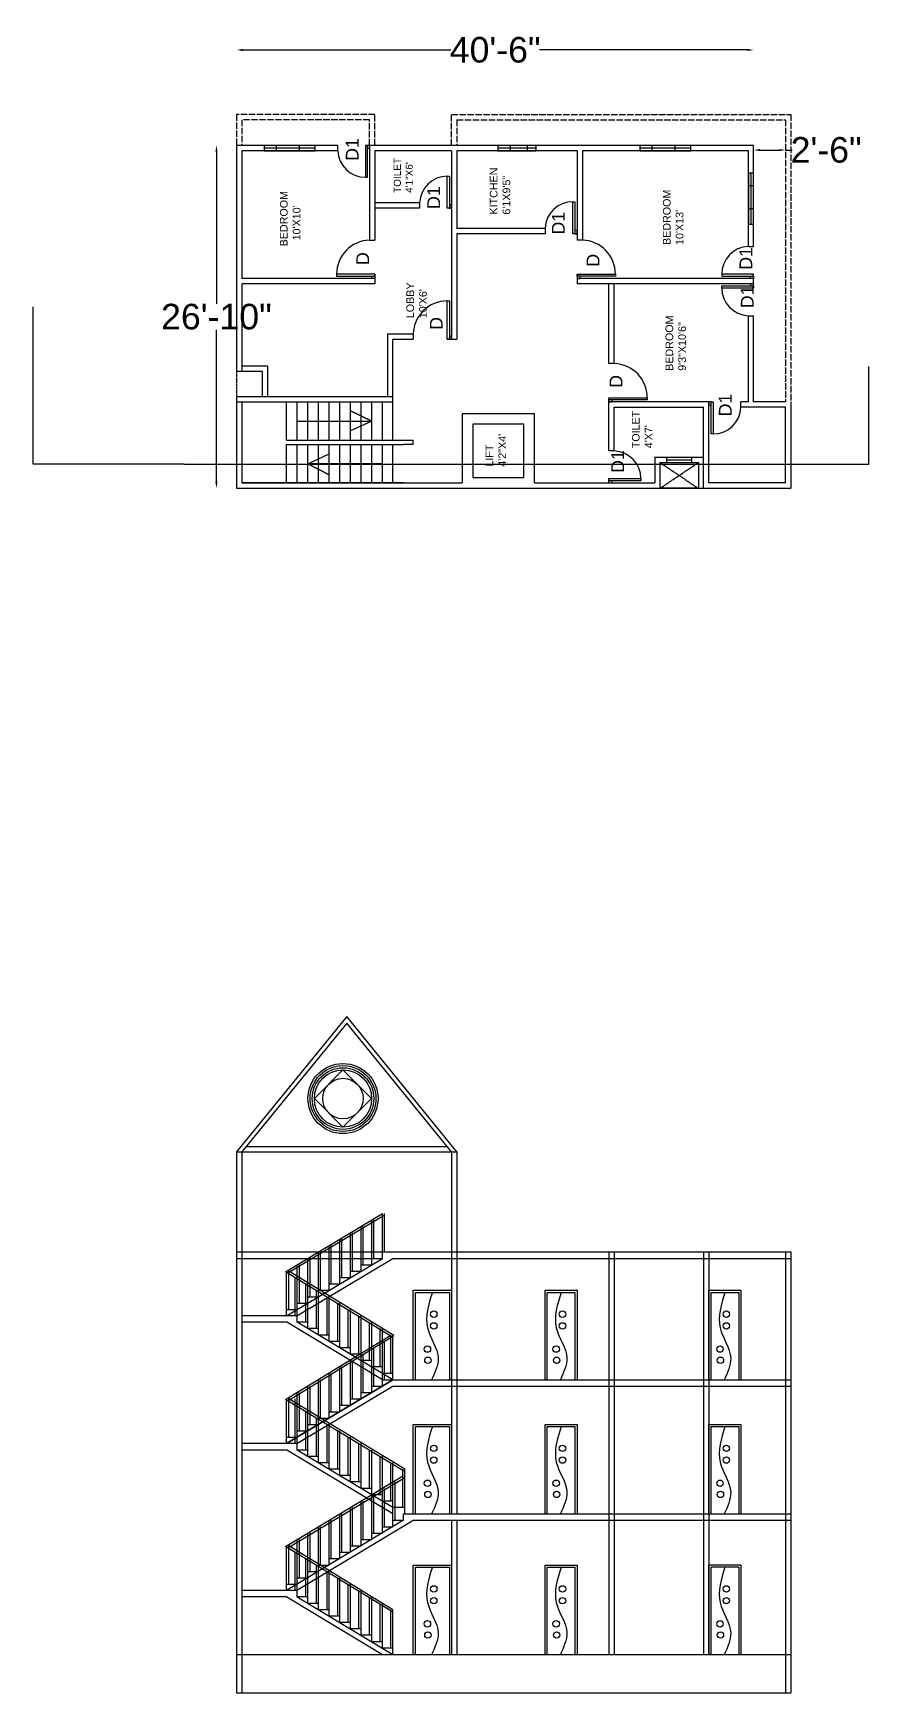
# Model space of a CAD drawing. Header units: inches. Extents: x 475 to 1260, y -799 to 760.
import ezdxf

# ---------------------------------------------------------------- set-up
doc = ezdxf.new("R2010")
doc.units = ezdxf.units.IN
doc.header["$MEASUREMENT"] = 0
doc.linetypes.add('ACAD_ISO02W100', pattern=[15, 12, -3])
for name, color, linetype in [('D1', 50, 'Continuous'), ('D2', 130, 'Continuous'), ('Naming', 151, 'Continuous'), ('V', 230, 'Continuous'), ('W', 30, 'Continuous'), ('W1', 20, 'Continuous')]:
    doc.layers.add(name, color=color, linetype=linetype)
doc.styles.get("Standard").update_dxf_attribs({"font": 'arial.ttf'})
doc.dimstyles.get("Standard").update_dxf_attribs({"dimtxt": 24, "dimasz": 6, "dimexe": 0.18, "dimexo": 0.0625, "dimgap": 0.09, "dimtad": 0, "dimtih": 1, "dimtoh": 1, "dimdec": 4, "dimdsep": 46, "dimlunit": 3, "dimtxsty": 'Standard', "dimcen": 6, "dimse1": 1, "dimse2": 1, "dimadec": 0, "dimazin": 0, "dimtfac": 1, "dimtdec": 4, "dimtofl": 0, "dimtmove": 0, "dimatfit": 3, "dimfxl": 1, "dimtolj": 1, "dimtzin": 0, "dimarcsym": 0})

# ---------------------------------------------------------------- blocks, each defined once
blk = doc.blocks.new('*D2')
at = {"color": 0, "lineweight": -2, "transparency": 16777216}
for p, q in [((1158.2, 650.2), (1176.2, 650.2)), ((1182.2, 650.2), (1188.2, 650.2))]:
    blk.add_line(p, q, dxfattribs=at)
at = {"color": 0, "transparency": 16777216}
for points in [[(1158.2, 651.2), (1158.2, 649.2), (1152.2, 650.2)], [(1176.2, 651.2), (1176.2, 649.2), (1182.2, 650.2)]]:
    blk.add_solid(points, dxfattribs=at)
at = {"layer": 'DEFPOINTS', "color": 0, "transparency": 16777216}
for p in [(1182.2, 678.6), (1152.2, 654.6), (1182.2, 650.2)]:
    blk.add_point(p, dxfattribs=at)
at = {"color": 0, "transparency": 16777216, "insert": (1220.3, 650.2), "char_height": 24, "attachment_point": 5}
blk.add_mtext('\\A1;2\'-6"', dxfattribs=at)
blk = doc.blocks.new('*D3')
at = {"color": 0, "lineweight": -2, "transparency": 16777216}
for p, q in [((647.2, 648.6), (647.2, 505.9)), ((647.2, 338.6), (647.2, 481.2))]:
    blk.add_line(p, q, dxfattribs=at)
at = {"color": 0, "transparency": 16777216}
for points in [[(646.2, 648.6), (648.2, 648.6), (647.2, 654.6)], [(646.2, 338.6), (648.2, 338.6), (647.2, 332.6)]]:
    blk.add_solid(points, dxfattribs=at)
at = {"layer": 'DEFPOINTS', "color": 0, "transparency": 16777216}
for p in [(666.2, 654.6), (647.2, 332.6), (666.2, 332.6)]:
    blk.add_point(p, dxfattribs=at)
at = {"color": 0, "transparency": 16777216, "insert": (647.2, 493.6), "char_height": 24, "attachment_point": 5}
blk.add_mtext('\\A1;26\'-10"', dxfattribs=at)
blk = doc.blocks.new('*D1')
at = {"color": 0, "lineweight": -2, "transparency": 16777216}
for p, q in [((672.2, 744.2), (867.4, 744.2)), ((1146.2, 744.2), (950.9, 744.2))]:
    blk.add_line(p, q, dxfattribs=at)
at = {"color": 0, "transparency": 16777216}
for points in [[(672.2, 745.2), (672.2, 743.2), (666.2, 744.2)], [(1146.2, 745.2), (1146.2, 743.2), (1152.2, 744.2)]]:
    blk.add_solid(points, dxfattribs=at)
at = {"layer": 'DEFPOINTS', "color": 0, "transparency": 16777216}
for p in [(1152.2, 744.2), (666.2, 654.6), (1152.2, 654.6)]:
    blk.add_point(p, dxfattribs=at)
at = {"color": 0, "transparency": 16777216, "insert": (909.2, 744.2), "char_height": 24, "attachment_point": 5}
blk.add_mtext('\\A1;40\'-6"', dxfattribs=at)

msp = doc.modelspace()

# ---------------------------------------------------------------- linework, layer by layer
at = {"linetype": 'ACAD_ISO02W100', "ltscale": 0.5}
for p, q in [((666.15408, 683.59287), (666.15408, 654.59287)), ((796.15408, 683.59287), (666.15408, 683.59287)), ((791.15408, 678.59287), (671.15408, 678.59287)), ((671.15408, 678.59287), (671.15408, 654.59287)), ((791.15408, 654.59287), (791.15408, 678.59287)), ((796.15408, 654.59287), (796.15408, 683.59287)), ((868.15408, 654.59287), (868.15408, 683.59287)), ((868.15408, 683.59287), (1187.15408, 683.59287)), ((873.15408, 678.59287), (873.15408, 654.59287)), ((873.15408, 678.59287), (1182.15408, 678.59287)), ((1182.15408, 678.59287), (1182.15408, 413.59287)), ((1187.15408, 683.59287), (1187.15408, 408.59287))]:
    msp.add_line(p, q, dxfattribs=at)
for p, q in [((761.15408, 654.59287), (666.15408, 654.59287)), ((666.15408, 654.59287), (666.15408, 442.59287)), ((761.15408, 649.59287), (671.15408, 649.59287)), ((671.15408, 649.59287), (671.15408, 529.59287)), ((761.15408, 649.59287), (761.15408, 654.59287)), ((1152.15408, 654.59287), (787.15408, 654.59287)), ((791.15408, 654.59287), (791.15408, 565.59287)), ((868.15408, 649.59287), (796.15408, 649.59287)), ((796.15408, 649.59287), (796.15408, 565.59287)), ((868.15408, 649.59287), (868.15408, 595.59287)), ((986.15408, 649.59287), (873.15408, 649.59287)), ((873.15408, 649.59287), (873.15408, 576.59287)), ((986.15408, 649.59287), (986.15408, 565.59287)), ((1147.15408, 649.59287), (991.15408, 649.59287)), ((991.15408, 649.59287), (991.15408, 565.59287)), ((1147.15408, 559.59287), (1147.15408, 649.59287)), ((1152.15408, 559.59287), (1152.15408, 654.59287)), ((838.15408, 600.59287), (796.15408, 600.59287)), ((838.15408, 595.59287), (796.15408, 595.59287)), ((838.15408, 600.59287), (838.15408, 595.59287)), ((868.15408, 595.59287), (864.15408, 595.59287)), ((868.15408, 595.59287), (868.15408, 472.46177)), ((791.15408, 565.59287), (796.15408, 565.59287)), ((956.15408, 576.59287), (873.15408, 576.59287)), ((956.15408, 571.59287), (873.15408, 571.59287)), ((873.15408, 571.59287), (873.15408, 475.59287)), ((956.15408, 576.59287), (956.15408, 571.59287)), ((986.15408, 571.59287), (982.15408, 571.59287)), ((991.15408, 565.59287), (986.15408, 565.59287)), ((1147.15408, 559.59287), (1152.15408, 559.59287)), ((796.15408, 533.59287), (796.15408, 524.59287)), ((986.15408, 533.59287), (986.15408, 524.59287)), ((1152.15408, 520.59287), (1152.15408, 533.59287)), ((796.15408, 529.59287), (671.15408, 529.59287)), ((796.15408, 524.59287), (671.15408, 524.59287)), ((671.15408, 524.59287), (671.15408, 442.59287)), ((1056.52097, 529.59287), (986.15408, 529.59287)), ((1152.15408, 529.59287), (986.15408, 529.59287)), ((1152.15408, 524.59287), (986.15408, 524.59287)), ((1016.15408, 449.59287), (1016.15408, 524.59287)), ((1021.15408, 449.59287), (1021.15408, 524.59287)), ((1147.15408, 413.59287), (1147.15408, 494.59287)), ((1147.15408, 494.59287), (1152.15408, 494.59287)), ((1152.15408, 413.59287), (1152.15408, 494.59287)), ((808.15408, 418.59287), (808.15408, 477.46177)), ((808.15408, 477.46177), (832.15408, 477.46177)), ((813.15408, 418.59287), (813.15408, 472.46177)), ((813.15408, 472.46177), (832.15408, 472.46177)), ((832.15408, 477.46177), (832.15408, 472.46177)), ((864.15408, 472.46177), (868.15408, 472.46177)), ((868.15408, 472.46177), (873.15408, 472.46177)), ((873.15408, 475.59287), (873.15408, 472.46177)), ((666.15408, 442.59287), (690.15408, 442.59287)), ((671.15408, 447.59287), (695.15408, 447.59287)), ((690.15408, 442.59287), (690.15408, 418.59287)), ((695.15408, 447.59287), (695.15408, 418.59287)), ((1021.15408, 449.59287), (1016.15408, 449.59287)), ((666.15408, 418.59287), (666.15408, 332.59287)), ((666.15408, 418.59287), (813.15408, 418.59287)), ((666.15408, 413.59287), (813.15408, 413.59287)), ((671.15408, 413.59287), (671.15408, 337.59287)), ((713.15408, 377.59287), (713.15408, 413.59287)), ((723.15408, 377.59287), (723.15408, 413.59287)), ((733.15408, 377.59287), (733.15408, 413.59287)), ((743.15408, 377.59287), (743.15408, 413.59287)), ((753.15408, 377.59287), (753.15408, 413.59287)), ((763.15408, 377.59287), (763.15408, 413.59287)), ((773.15408, 377.59287), (773.15408, 413.59287)), ((783.15408, 377.59287), (783.15408, 413.59287)), ((793.15408, 377.59287), (793.15408, 413.59287)), ((803.15408, 377.59287), (803.15408, 413.59287)), ((813.15408, 377.59287), (813.15408, 418.59287)), ((1016.15408, 367.59287), (1016.15408, 417.59287)), ((1110.15408, 413.59287), (1016.15408, 413.59287)), ((1021.15408, 367.59287), (1021.15408, 408.59287)), ((1021.15408, 408.59287), (1105.15408, 408.59287)), ((1021.15408, 408.59287), (1105.15408, 408.59287)), ((1105.15408, 332.59287), (1105.15408, 408.59287)), ((1110.15408, 337.59287), (1110.15408, 413.59287)), ((1147.15408, 413.59287), (1140.15408, 413.59287)), ((1140.15408, 408.59287), (1140.15408, 413.59287)), ((1182.15408, 408.59287), (1140.15408, 408.59287)), ((1182.15408, 413.59287), (1152.15408, 413.59287)), ((1182.15408, 337.59287), (1182.15408, 408.59287)), ((1187.15408, 408.59287), (1187.15408, 332.59287)), ((723.15408, 395.59287), (793.15408, 395.59287)), ((793.15408, 395.59287), (773.15408, 405.1563)), ((773.15408, 405.1563), (793.15408, 395.59287)), ((793.15408, 395.59287), (773.15408, 386.61665)), ((946.15408, 402.59287), (878.15408, 402.59287)), ((878.15408, 402.59287), (878.15408, 337.59287)), ((936.15408, 392.59287), (888.15408, 392.59287)), ((888.15408, 392.59287), (888.15408, 342.59287)), ((936.15408, 342.59287), (936.15408, 392.59287)), ((946.15408, 337.59287), (946.15408, 402.59287)), ((713.15408, 377.59287), (823.15408, 377.59287)), ((823.15408, 377.59287), (832.20652, 377.59287)), ((832.20652, 373.59287), (832.20652, 377.59287)), ((713.15408, 337.59287), (713.15408, 373.59287)), ((713.15408, 373.59287), (823.15408, 373.59287)), ((723.15408, 337.59287), (723.15408, 373.59287)), ((733.15408, 337.59287), (733.15408, 373.59287)), ((733.15408, 355.59287), (753.15408, 364.73985)), ((743.15408, 337.59287), (743.15408, 373.59287)), ((753.15408, 337.59287), (753.15408, 373.59287)), ((763.15408, 337.59287), (763.15408, 373.59287)), ((773.15408, 337.59287), (773.15408, 373.59287)), ((783.15408, 337.59287), (783.15408, 373.59287)), ((793.15408, 337.59287), (793.15408, 373.59287)), ((803.15408, 337.59287), (803.15408, 373.59287)), ((813.15408, 337.59287), (813.15408, 373.59287)), ((832.20652, 373.59287), (823.15408, 373.59287)), ((832.20652, 373.59287), (832.20652, 373.59287)), ((1021.15408, 367.59287), (1016.15408, 367.59287)), ((1059.15408, 361.59287), (1105.15408, 361.59287)), ((1059.15408, 361.59287), (1059.15408, 337.59287)), ((803.15408, 355.59287), (733.15408, 355.59287)), ((733.15408, 355.59287), (753.15408, 345.08782)), ((753.15408, 345.08782), (733.15408, 355.59287)), ((1064.15408, 356.59287), (1100.15408, 356.59287)), ((666.15408, 332.59287), (1187.15408, 332.59287)), ((671.15408, 337.59287), (878.15408, 337.59287)), ((823.15408, 337.59287), (671.15408, 337.59287)), ((888.15408, 342.59287), (936.15408, 342.59287)), ((946.15408, 337.59287), (1059.15408, 337.59287)), ((1016.15408, 337.59287), (1016.15408, 341.59287)), ((1182.15408, 337.59287), (1110.15408, 337.59287)), ((769.65408, -163.54961), (666.15408, -290.73057)), ((769.65408, -169.81892), (671.15408, -290.73057)), ((873.15408, -290.73057), (769.65408, -163.54961)), ((868.15408, -290.73057), (769.65408, -169.81892)), ((739.23381, -240.64425), (766.15408, -213.72399)), ((766.15408, -213.72399), (793.07434, -240.64425)), ((766.15408, -267.56451), (739.23381, -240.64425)), ((793.07434, -240.64425), (766.15408, -267.56451)), ((666.15408, -290.73057), (666.15408, -798.73057)), ((666.15408, -290.73057), (873.15408, -290.73057)), ((671.15408, -290.73057), (671.15408, -798.73057)), ((675.2273, -285.73057), (864.08086, -285.73057)), ((868.15408, -290.73057), (868.15408, -630.73057)), ((873.15408, -290.73057), (873.15408, -630.73057)), ((666.15408, -384.73057), (873.15408, -384.73057)), ((873.15408, -384.73057), (873.15408, -630.73057)), ((873.15408, -384.73057), (1187.15408, -384.73057)), ((1016.15408, -384.73057), (1016.15408, -762.73057)), ((1021.15408, -384.73057), (1021.15408, -762.73057)), ((1105.15408, -384.73057), (1105.15408, -762.73057)), ((1110.15408, -384.73057), (1110.15408, -762.73057)), ((1182.15408, -384.73057), (1182.15408, -798.73057)), ((1187.15408, -384.73057), (1187.15408, -798.73057)), ((666.15408, -390.73057), (803.15408, -390.73057)), ((713.15408, -444.73057), (803.15408, -390.73057)), ((722.87234, -444.73057), (812.87234, -390.73057)), ((812.87234, -390.73057), (1187.15408, -390.73057)), ((832.15408, -504.73057), (832.15408, -420.73057)), ((832.15408, -420.73057), (868.15408, -420.73057)), ((956.15408, -504.73057), (956.15408, -420.73057)), ((956.15408, -420.73057), (986.15408, -420.73057)), ((986.15408, -420.73057), (986.15408, -504.73057)), ((1110.15408, -504.73057), (1110.15408, -420.73057)), ((1110.15408, -420.73057), (1140.15408, -420.73057)), ((1140.15408, -420.73057), (1140.15408, -504.73057)), ((834.15408, -504.73057), (834.15408, -422.73057)), ((834.15408, -422.73057), (866.15408, -422.73057)), ((866.15408, -422.73057), (866.15408, -504.73057)), ((958.15408, -504.73057), (958.15408, -422.73057)), ((958.15408, -422.73057), (984.15408, -422.73057)), ((984.15408, -422.73057), (984.15408, -504.73057)), ((1112.15408, -504.73057), (1112.15408, -422.73057)), ((1112.15408, -422.73057), (1138.15408, -422.73057)), ((1138.15408, -422.73057), (1138.15408, -504.73057)), ((713.15408, -444.73057), (671.15408, -444.73057)), ((713.43583, -450.73057), (671.15408, -450.73057)), ((803.43583, -504.73057), (713.43583, -450.73057)), ((813.15408, -504.73057), (723.15408, -450.73057)), ((713.15408, -564.73057), (813.15408, -504.73057)), ((813.15408, -504.73057), (713.15408, -564.73057)), ((722.87234, -564.73057), (812.87234, -510.73057)), ((793.15408, -510.73057), (803.15408, -510.73057)), ((803.15408, -504.73057), (1187.15408, -504.73057)), ((812.87234, -510.73057), (1187.15408, -510.73057)), ((832.15408, -630.73057), (832.15408, -546.73057)), ((832.15408, -546.73057), (868.15408, -546.73057)), ((834.15408, -630.73057), (834.15408, -548.73057)), ((834.15408, -548.73057), (866.15408, -548.73057)), ((866.15408, -548.73057), (866.15408, -630.73057)), ((956.15408, -630.73057), (956.15408, -546.73057)), ((956.15408, -546.73057), (986.15408, -546.73057)), ((958.15408, -630.73057), (958.15408, -548.73057)), ((958.15408, -548.73057), (984.15408, -548.73057)), ((984.15408, -548.73057), (984.15408, -630.73057)), ((986.15408, -546.73057), (986.15408, -630.73057)), ((1110.15408, -630.73057), (1110.15408, -546.73057)), ((1110.15408, -546.73057), (1140.15408, -546.73057)), ((1112.15408, -630.73057), (1112.15408, -548.73057)), ((1112.15408, -548.73057), (1138.15408, -548.73057)), ((1138.15408, -548.73057), (1138.15408, -630.73057)), ((1140.15408, -546.73057), (1140.15408, -630.73057)), ((713.15408, -564.73057), (671.15408, -564.73057)), ((713.43583, -570.73057), (671.15408, -570.73057)), ((813.15408, -630.56152), (713.43583, -570.73057)), ((813.15408, -624.73057), (723.15408, -570.73057)), ((823.15408, -636.73057), (713.15408, -702.73057)), ((832.87234, -636.73057), (722.87234, -702.73057)), ((813.15408, -636.73057), (823.15408, -636.73057)), ((823.15408, -630.73057), (1187.15408, -630.73057)), ((832.87234, -636.73057), (1187.15408, -636.73057)), ((868.15408, -636.73057), (868.15408, -762.73057)), ((873.15408, -636.73057), (873.15408, -762.73057)), ((832.15408, -762.73057), (832.15408, -678.73057)), ((832.15408, -678.73057), (868.15408, -678.73057)), ((834.15408, -680.73057), (866.15408, -680.73057)), ((834.15408, -762.73057), (834.15408, -680.73057)), ((866.15408, -680.73057), (866.15408, -762.73057)), ((956.15408, -678.73057), (986.15408, -678.73057)), ((956.15408, -762.73057), (956.15408, -678.73057)), ((958.15408, -680.73057), (984.15408, -680.73057)), ((958.15408, -762.73057), (958.15408, -680.73057)), ((984.15408, -680.73057), (984.15408, -762.73057)), ((986.15408, -678.73057), (986.15408, -762.73057)), ((1110.15408, -762.73057), (1110.15408, -678.73057)), ((1140.15408, -678.73057), (1110.15408, -678.73057)), ((1112.15408, -762.73057), (1112.15408, -680.73057)), ((1138.15408, -680.73057), (1112.15408, -680.73057)), ((1138.15408, -680.73057), (1138.15408, -762.73057)), ((1140.15408, -678.73057), (1140.15408, -762.73057)), ((713.15408, -702.73057), (671.15408, -702.73057)), ((713.43583, -708.73057), (671.15408, -708.73057)), ((713.43583, -708.73057), (803.43583, -762.73057)), ((723.15408, -708.73057), (813.15408, -762.73057)), ((666.15408, -762.73057), (1187.15408, -762.73057)), ((666.15408, -798.73057), (1187.15408, -798.73057))]:
    msp.add_line(p, q)
at = {"color": 240, "true_color": 0xed1f24}
for p, q in [((474.94436, 355.13805), (474.94436, 502.84026)), ((1260.40277, 355.13805), (1260.40277, 447.00807)), ((616.77237, 355.13805), (474.94436, 355.13805)), ((616.77237, 355.13805), (1260.40277, 355.13805))]:
    msp.add_line(p, q, dxfattribs=at)
at = {"linetype": 'ACAD_ISO02W100', "ltscale": 0.2}
msp.add_line((666.15408, 442.59287), (666.15408, 418.59287), dxfattribs=at)
at = {"linetype": 'ACAD_ISO02W100', "ltscale": 0.1}
for p, q in [((1064.15408, 356.59287), (1100.15408, 332.59287)), ((1064.15408, 332.59287), (1100.15408, 356.59287))]:
    msp.add_line(p, q, dxfattribs=at)
at = {"color": 2}
for p, q in [((712.22969, -403.2852), (803.15408, -348.73057)), ((714.18307, -404.44555), (804.18307, -350.44555)), ((812.10977, -464.43627), (712.22969, -403.2852)), ((814.06923, -463.29086), (715.15408, -402.73057)), ((712.22685, -523.29826), (811.15408, -462.73057)), ((714.19839, -524.43627), (814.06923, -463.29086)), ((823.3178, -590.44222), (712.22685, -523.29826)), ((824.35233, -588.73057), (715.15408, -522.73057))]:
    msp.add_line(p, q, dxfattribs=at)
at = {"color": 1}
for p, q in [((793.15408, -390.73057), (793.15408, -354.73057)), ((795.15408, -390.73057), (795.15408, -354.73057)), ((803.15408, -384.73057), (803.15408, -348.73057)), ((805.15408, -384.73057), (805.15408, -348.73057)), ((763.15408, -408.73057), (763.15408, -372.73057)), ((765.15408, -408.73057), (765.15408, -372.73057)), ((773.15408, -402.73057), (773.15408, -366.73057)), ((775.15408, -402.73057), (775.15408, -366.73057)), ((783.15408, -396.73057), (783.15408, -360.73057)), ((785.15408, -396.73057), (785.15408, -360.73057)), ((743.15408, -420.73057), (743.15408, -384.73057)), ((745.15408, -420.73057), (745.15408, -384.73057)), ((753.15408, -414.73057), (753.15408, -378.73057)), ((755.15408, -414.73057), (755.15408, -378.73057)), ((803.15408, -390.73057), (803.15408, -384.73057)), ((803.15408, -384.73057), (813.15408, -384.73057)), ((713.15408, -438.73057), (713.15408, -402.73057)), ((715.15408, -438.73057), (715.15408, -402.73057)), ((723.15408, -432.73057), (723.15408, -396.73057)), ((725.15408, -432.73057), (725.15408, -396.73057)), ((733.15408, -426.73057), (733.15408, -390.73057)), ((735.15408, -426.73057), (735.15408, -390.73057)), ((773.15408, -408.73057), (773.15408, -402.73057)), ((773.15408, -402.73057), (783.15408, -402.73057)), ((783.15408, -402.73057), (783.15408, -396.73057)), ((783.15408, -396.73057), (793.15408, -396.73057)), ((793.15408, -396.73057), (793.15408, -390.73057)), ((793.15408, -390.73057), (803.15408, -390.73057)), ((721.15408, -444.73057), (721.15408, -408.73057)), ((723.15408, -444.73057), (723.15408, -408.73057)), ((731.15408, -450.73057), (731.15408, -414.73057)), ((733.15408, -450.73057), (733.15408, -414.73057)), ((741.15408, -456.73057), (741.15408, -420.73057)), ((743.15408, -426.73057), (743.15408, -420.73057)), ((743.15408, -420.73057), (753.15408, -420.73057)), ((743.15408, -456.73057), (743.15408, -420.73057)), ((753.15408, -420.73057), (753.15408, -414.73057)), ((753.15408, -414.73057), (763.15408, -414.73057)), ((763.15408, -414.73057), (763.15408, -408.73057)), ((763.15408, -408.73057), (773.15408, -408.73057)), ((723.15408, -438.73057), (723.15408, -432.73057)), ((723.15408, -432.73057), (733.15408, -432.73057)), ((733.15408, -432.73057), (733.15408, -426.73057)), ((733.15408, -426.73057), (743.15408, -426.73057)), ((751.15408, -462.73057), (751.15408, -426.73057)), ((753.15408, -462.73057), (753.15408, -426.73057)), ((761.15408, -468.73057), (761.15408, -432.73057)), ((763.15408, -468.73057), (763.15408, -432.73057)), ((713.15408, -444.73057), (713.15408, -438.73057)), ((713.15408, -438.73057), (723.15408, -438.73057)), ((723.15408, -444.73057), (713.15408, -444.73057)), ((723.15408, -450.73057), (723.15408, -444.73057)), ((733.15408, -450.73057), (723.15408, -450.73057)), ((733.15408, -456.73057), (733.15408, -450.73057)), ((771.15408, -474.73057), (771.15408, -438.73057)), ((773.15408, -474.73057), (773.15408, -438.73057)), ((781.15408, -480.73057), (781.15408, -444.73057)), ((783.15408, -480.73057), (783.15408, -444.73057)), ((791.15408, -486.73057), (791.15408, -450.73057)), ((793.15408, -486.73057), (793.15408, -450.73057)), ((743.15408, -456.73057), (733.15408, -456.73057)), ((743.15408, -462.73057), (743.15408, -456.73057)), ((753.15408, -462.73057), (743.15408, -462.73057)), ((753.15408, -468.73057), (753.15408, -462.73057)), ((801.15408, -492.73057), (801.15408, -456.73057)), ((803.15408, -492.73057), (803.15408, -456.73057)), ((811.15408, -498.73057), (811.15408, -462.73057)), ((813.15408, -498.73057), (813.15408, -462.73057)), ((763.15408, -468.73057), (753.15408, -468.73057)), ((763.15408, -474.73057), (763.15408, -468.73057)), ((773.15408, -474.73057), (763.15408, -474.73057)), ((773.15408, -480.73057), (773.15408, -474.73057)), ((783.15408, -480.73057), (773.15408, -480.73057)), ((783.15408, -486.73057), (783.15408, -480.73057)), ((783.15408, -516.73057), (783.15408, -480.73057)), ((785.15408, -516.73057), (785.15408, -480.73057)), ((793.15408, -510.73057), (793.15408, -474.73057)), ((795.15408, -510.73057), (795.15408, -474.73057)), ((803.15408, -504.73057), (803.15408, -468.73057)), ((805.15408, -504.73057), (805.15408, -468.73057)), ((753.15408, -534.73057), (753.15408, -498.73057)), ((755.15408, -534.73057), (755.15408, -498.73057)), ((763.15408, -528.73057), (763.15408, -492.73057)), ((765.15408, -528.73057), (765.15408, -492.73057)), ((773.15408, -522.73057), (773.15408, -486.73057)), ((775.15408, -522.73057), (775.15408, -486.73057)), ((793.15408, -486.73057), (783.15408, -486.73057)), ((793.15408, -492.73057), (793.15408, -486.73057)), ((803.15408, -492.73057), (793.15408, -492.73057)), ((803.15408, -498.73057), (803.15408, -492.73057)), ((813.15408, -498.73057), (803.15408, -498.73057)), ((813.15408, -504.73057), (813.15408, -498.73057)), ((733.15408, -546.73057), (733.15408, -510.73057)), ((735.15408, -546.73057), (735.15408, -510.73057)), ((743.15408, -540.73057), (743.15408, -504.73057)), ((745.15408, -540.73057), (745.15408, -504.73057)), ((793.15408, -516.73057), (793.15408, -510.73057)), ((793.15408, -510.73057), (803.15408, -510.73057)), ((803.15408, -510.73057), (803.15408, -504.73057)), ((803.15408, -504.73057), (813.15408, -504.73057)), ((713.15408, -558.73057), (713.15408, -522.73057)), ((715.15408, -558.73057), (715.15408, -522.73057)), ((721.15408, -558.73057), (721.15408, -522.73057)), ((721.15408, -564.73057), (721.15408, -528.73057)), ((723.15408, -552.73057), (723.15408, -516.73057)), ((723.15408, -558.73057), (723.15408, -522.73057)), ((723.15408, -564.73057), (723.15408, -528.73057)), ((725.15408, -552.73057), (725.15408, -516.73057)), ((763.15408, -534.73057), (763.15408, -528.73057)), ((763.15408, -528.73057), (773.15408, -528.73057)), ((773.15408, -528.73057), (773.15408, -522.73057)), ((773.15408, -522.73057), (783.15408, -522.73057)), ((783.15408, -522.73057), (783.15408, -516.73057)), ((783.15408, -516.73057), (793.15408, -516.73057)), ((731.15408, -570.73057), (731.15408, -534.73057)), ((733.15408, -570.73057), (733.15408, -534.73057)), ((741.15408, -576.73057), (741.15408, -540.73057)), ((743.15408, -546.73057), (743.15408, -540.73057)), ((743.15408, -540.73057), (753.15408, -540.73057)), ((743.15408, -576.73057), (743.15408, -540.73057)), ((753.15408, -540.73057), (753.15408, -534.73057)), ((753.15408, -534.73057), (763.15408, -534.73057)), ((713.15408, -564.73057), (713.15408, -558.73057)), ((713.15408, -558.73057), (723.15408, -558.73057)), ((723.15408, -558.73057), (723.15408, -552.73057)), ((723.15408, -552.73057), (733.15408, -552.73057)), ((733.15408, -552.73057), (733.15408, -546.73057)), ((733.15408, -546.73057), (743.15408, -546.73057)), ((751.15408, -582.73057), (751.15408, -546.73057)), ((753.15408, -582.73057), (753.15408, -546.73057)), ((761.15408, -588.73057), (761.15408, -552.73057)), ((763.15408, -588.73057), (763.15408, -552.73057)), ((771.15408, -594.73057), (771.15408, -558.73057)), ((773.15408, -594.73057), (773.15408, -558.73057)), ((723.15408, -564.73057), (713.15408, -564.73057)), ((723.15408, -570.73057), (723.15408, -564.73057)), ((733.15408, -570.73057), (723.15408, -570.73057)), ((733.15408, -576.73057), (733.15408, -570.73057)), ((781.15408, -600.73057), (781.15408, -564.73057)), ((783.15408, -600.73057), (783.15408, -564.73057)), ((791.15408, -606.73057), (791.15408, -570.73057)), ((793.15408, -606.73057), (793.15408, -570.73057)), ((743.15408, -576.73057), (733.15408, -576.73057)), ((743.15408, -582.73057), (743.15408, -576.73057)), ((753.15408, -582.73057), (743.15408, -582.73057)), ((753.15408, -588.73057), (753.15408, -582.73057)), ((763.15408, -588.73057), (753.15408, -588.73057)), ((763.15408, -594.73057), (763.15408, -588.73057)), ((801.15408, -612.73057), (801.15408, -576.73057)), ((803.15408, -612.73057), (803.15408, -576.73057)), ((811.15408, -618.73057), (811.15408, -582.73057)), ((813.15408, -618.73057), (813.15408, -582.73057)), ((822.35233, -624.73057), (822.35233, -588.73057)), ((824.35233, -624.73057), (824.35233, -588.73057)), ((773.15408, -594.73057), (763.15408, -594.73057)), ((773.15408, -600.73057), (773.15408, -594.73057)), ((783.15408, -600.73057), (773.15408, -600.73057)), ((783.15408, -606.73057), (783.15408, -600.73057)), ((793.15408, -606.73057), (783.15408, -606.73057)), ((793.15408, -612.73057), (793.15408, -606.73057)), ((803.15408, -642.73057), (803.15408, -606.73057)), ((805.15408, -642.73057), (805.15408, -606.73057)), ((813.15408, -636.73057), (813.15408, -600.73057)), ((815.15408, -636.73057), (815.15408, -600.73057)), ((783.15408, -654.73057), (783.15408, -618.73057)), ((785.15408, -654.73057), (785.15408, -618.73057)), ((803.15408, -612.73057), (793.15408, -612.73057)), ((793.15408, -648.73057), (793.15408, -612.73057)), ((795.15408, -648.73057), (795.15408, -612.73057)), ((803.15408, -618.73057), (803.15408, -612.73057)), ((813.15408, -618.73057), (803.15408, -618.73057)), ((813.15408, -624.73057), (813.15408, -618.73057)), ((753.15408, -672.73057), (753.15408, -636.73057)), ((755.15408, -672.73057), (755.15408, -636.73057)), ((763.15408, -666.73057), (763.15408, -630.73057)), ((765.15408, -666.73057), (765.15408, -630.73057)), ((773.15408, -660.73057), (773.15408, -624.73057)), ((775.15408, -660.73057), (775.15408, -624.73057)), ((814.35233, -624.73057), (813.15408, -624.73057)), ((813.15408, -642.73057), (813.15408, -636.73057)), ((813.15408, -636.73057), (823.15408, -636.73057)), ((824.35233, -624.73057), (814.35233, -624.73057)), ((823.15408, -636.73057), (823.15408, -630.73057)), ((824.35233, -630.73057), (824.35233, -624.73057)), ((733.15408, -684.73057), (733.15408, -648.73057)), ((735.15408, -684.73057), (735.15408, -648.73057)), ((743.15408, -678.73057), (743.15408, -642.73057)), ((745.15408, -678.73057), (745.15408, -642.73057)), ((793.15408, -654.73057), (793.15408, -648.73057)), ((793.15408, -648.73057), (803.15408, -648.73057)), ((803.15408, -648.73057), (803.15408, -642.73057)), ((803.15408, -642.73057), (813.15408, -642.73057)), ((713.15408, -696.73057), (713.15408, -660.73057)), ((715.15408, -696.73057), (715.15408, -660.73057)), ((721.15408, -702.73057), (721.15408, -666.73057)), ((723.15408, -690.73057), (723.15408, -654.73057)), ((723.15408, -702.73057), (723.15408, -666.73057)), ((725.15408, -690.73057), (725.15408, -654.73057)), ((763.15408, -672.73057), (763.15408, -666.73057)), ((763.15408, -666.73057), (773.15408, -666.73057)), ((773.15408, -666.73057), (773.15408, -660.73057)), ((773.15408, -660.73057), (783.15408, -660.73057)), ((783.15408, -660.73057), (783.15408, -654.73057)), ((783.15408, -654.73057), (793.15408, -654.73057)), ((731.15408, -708.73057), (731.15408, -672.73057)), ((733.15408, -708.73057), (733.15408, -672.73057)), ((733.15408, -690.73057), (733.15408, -684.73057)), ((733.15408, -684.73057), (743.15408, -684.73057)), ((741.15408, -714.73057), (741.15408, -678.73057)), ((743.15408, -684.73057), (743.15408, -678.73057)), ((743.15408, -678.73057), (753.15408, -678.73057)), ((743.15408, -714.73057), (743.15408, -678.73057)), ((751.15408, -720.73057), (751.15408, -684.73057)), ((753.15408, -678.73057), (753.15408, -672.73057)), ((753.15408, -672.73057), (763.15408, -672.73057)), ((753.15408, -720.73057), (753.15408, -684.73057)), ((713.15408, -702.73057), (713.15408, -696.73057)), ((713.15408, -696.73057), (723.15408, -696.73057)), ((723.15408, -696.73057), (723.15408, -690.73057)), ((723.15408, -690.73057), (733.15408, -690.73057)), ((761.15408, -726.73057), (761.15408, -690.73057)), ((763.15408, -726.73057), (763.15408, -690.73057)), ((771.15408, -732.73057), (771.15408, -696.73057)), ((773.15408, -732.73057), (773.15408, -696.73057)), ((723.15408, -702.73057), (713.15408, -702.73057)), ((723.15408, -708.73057), (723.15408, -702.73057)), ((733.15408, -708.73057), (723.15408, -708.73057)), ((733.15408, -714.73057), (733.15408, -708.73057)), ((743.15408, -714.73057), (733.15408, -714.73057)), ((743.15408, -720.73057), (743.15408, -714.73057)), ((781.15408, -738.73057), (781.15408, -702.73057)), ((783.15408, -738.73057), (783.15408, -702.73057)), ((791.15408, -744.73057), (791.15408, -708.73057)), ((793.15408, -744.73057), (793.15408, -708.73057)), ((801.15408, -750.73057), (801.15408, -714.73057)), ((803.15408, -750.73057), (803.15408, -714.73057)), ((753.15408, -720.73057), (743.15408, -720.73057)), ((753.15408, -726.73057), (753.15408, -720.73057)), ((763.15408, -726.73057), (753.15408, -726.73057)), ((763.15408, -732.73057), (763.15408, -726.73057)), ((811.15408, -756.73057), (811.15408, -720.73057)), ((813.15408, -756.73057), (813.15408, -720.73057)), ((773.15408, -732.73057), (763.15408, -732.73057)), ((773.15408, -738.73057), (773.15408, -732.73057)), ((783.15408, -738.73057), (773.15408, -738.73057)), ((783.15408, -744.73057), (783.15408, -738.73057)), ((793.15408, -744.73057), (783.15408, -744.73057)), ((793.15408, -750.73057), (793.15408, -744.73057)), ((803.15408, -750.73057), (793.15408, -750.73057)), ((803.15408, -756.73057), (803.15408, -750.73057)), ((813.15408, -756.73057), (803.15408, -756.73057)), ((813.15408, -762.73057), (813.15408, -756.73057))]:
    msp.add_line(p, q, dxfattribs=at)
at = {"color": 40, "true_color": 0xf8d731}
for p, q in [((712.22969, -661.2852), (823.15408, -594.73057)), ((714.18307, -662.44555), (824.18307, -596.44555)), ((812.10977, -722.43627), (712.22969, -661.2852)), ((813.15408, -720.73057), (715.15408, -660.73057)), ((1110.15408, -762.73057), (1110.15408, -678.73057)), ((1140.15408, -678.73057), (1140.15408, -762.73057))]:
    msp.add_line(p, q, dxfattribs=at)
msp.add_lwpolyline([(1100.15408, 356.59287), (1100.15408, 332.59287), (1064.15408, 332.59287), (1064.15408, 356.59287)])
for centre, radius in [((766.15408, -240.64425), 32.92026), ((766.15408, -240.64425), 30.92026), ((766.15408, -240.64425), 28.92026), ((766.15408, -240.64425), 26.92026), ((766.15408, -240.64425), 19.0355), ((851.46919, -443.11754), 3), ((851.46919, -454.14971), 3), ((972.46919, -443.11754), 3), ((972.46919, -454.14971), 3), ((1126.46919, -443.11754), 3), ((1126.46919, -454.14971), 3), ((845.52398, -475.93116), 3), ((966.52398, -475.93116), 3), ((1120.52398, -475.93116), 3), ((845.94864, -486.39758), 3), ((966.94864, -486.39758), 3), ((1120.94864, -486.39758), 3), ((851.46919, -569.11754), 3), ((972.46919, -569.11754), 3), ((1126.46919, -569.11754), 3), ((851.46919, -580.14971), 3), ((972.46919, -580.14971), 3), ((1126.46919, -580.14971), 3), ((845.52398, -601.93116), 3), ((966.52398, -601.93116), 3), ((1120.52398, -601.93116), 3), ((845.94864, -612.39758), 3), ((966.94864, -612.39758), 3), ((1120.94864, -612.39758), 3), ((851.46919, -701.11754), 3), ((972.46919, -701.11754), 3), ((1126.46919, -701.11754), 3), ((851.46919, -712.14971), 3), ((972.46919, -712.14971), 3), ((1126.46919, -712.14971), 3), ((845.52398, -733.93116), 3), ((966.52398, -733.93116), 3), ((1120.52398, -733.93116), 3), ((845.94864, -744.39758), 3), ((966.94864, -744.39758), 3), ((1120.94864, -744.39758), 3)]:
    msp.add_circle(centre, radius)
for points in [[(850.15408, -422.73057), (845.66553, -455.9884), (855.57421, -484.41744), (849.48745, -504.73057)], [(971.15408, -422.73057), (966.66553, -455.9884), (976.57421, -484.41744), (970.48745, -504.73057)], [(1125.15408, -422.73057), (1120.66553, -455.9884), (1130.57421, -484.41744), (1124.48745, -504.73057)], [(850.15408, -548.73057), (845.66553, -581.9884), (855.57421, -610.41744), (849.48745, -630.73057)], [(971.15408, -548.73057), (966.66553, -581.9884), (976.57421, -610.41744), (970.48745, -630.73057)], [(1125.15408, -548.73057), (1120.66553, -581.9884), (1130.57421, -610.41744), (1124.48745, -630.73057)], [(850.15408, -680.73057), (845.66553, -713.9884), (855.57421, -742.41744), (849.48745, -762.73057)], [(971.15408, -680.73057), (966.66553, -713.9884), (976.57421, -742.41744), (970.48745, -762.73057)], [(1125.15408, -680.73057), (1120.66553, -713.9884), (1130.57421, -742.41744), (1124.48745, -762.73057)]]:
    msp.add_spline(points, degree=3)
at = {"layer": 'D1'}
for p, q in [((793.15408, 529.59287), (793.15408, 531.59287)), ((796.15408, 531.59287), (796.15408, 529.59287)), ((986.15408, 531.59287), (986.15408, 529.59287)), ((989.15408, 529.59287), (989.15408, 531.59287)), ((796.15408, 529.59287), (793.15408, 529.59287)), ((986.15408, 529.59287), (989.15408, 529.59287)), ((1016.15408, 415.59287), (1016.15408, 413.59287)), ((1016.15408, 413.59287), (1019.15408, 413.59287)), ((1019.15408, 413.59287), (1019.15408, 415.59287))]:
    msp.add_line(p, q, dxfattribs=at)
for points in [[(796.15408, 531.59287), (796.15408, 533.59287), (760.15408, 533.59287), (760.15408, 531.59287)], [(986.15408, 531.59287), (986.15408, 533.59287), (1022.15408, 533.59287), (1022.15408, 531.59287)], [(866.15408, 472.46177), (864.15408, 472.46177), (864.15408, 508.46177), (866.15408, 508.46177)], [(1016.15408, 415.59287), (1016.15408, 417.59287), (1052.15408, 417.59287), (1052.15408, 415.59287)]]:
    msp.add_lwpolyline(points, close=True, dxfattribs=at)
msp.add_lwpolyline([(866.15408, 472.46177), (868.15408, 472.46177), (868.15408, 475.46177), (866.15408, 475.46177)], dxfattribs=at)
for centre, start, end in [((792.17021, 533.59287), 91.8187609, 180), ((990.13795, 533.59287), 0, 88.1812391), ((864.15408, 476.44564), 90, 178.1812391), ((1020.13795, 417.59287), 0, 88.1812391)]:
    msp.add_arc(centre, 32.01613, start, end, dxfattribs=at)
at = {"layer": 'D2'}
for p, q in [((789.15408, 654.59287), (791.15408, 654.59287)), ((791.15408, 651.59287), (789.15408, 651.59287)), ((791.15408, 654.59287), (791.15408, 651.59287)), ((868.15408, 598.59287), (866.15408, 598.59287)), ((866.15408, 595.59287), (868.15408, 595.59287)), ((868.15408, 595.59287), (868.15408, 598.59287)), ((986.15408, 574.59287), (984.15408, 574.59287)), ((984.15408, 571.59287), (986.15408, 571.59287)), ((986.15408, 571.59287), (986.15408, 574.59287)), ((1149.15408, 529.59287), (1149.15408, 531.59287)), ((1152.15408, 531.59287), (1152.15408, 529.59287)), ((1152.15408, 529.59287), (1149.15408, 529.59287)), ((1152.15408, 524.59287), (1149.15408, 524.59287)), ((1149.15408, 524.59287), (1149.15408, 522.59287)), ((1152.15408, 522.59287), (1152.15408, 524.59287)), ((1112.15408, 413.59287), (1110.15408, 413.59287)), ((1110.15408, 413.59287), (1110.15408, 410.59287)), ((1110.15408, 410.59287), (1112.15408, 410.59287)), ((1016.15408, 339.59287), (1016.15408, 337.59287)), ((1016.15408, 337.59287), (1019.15408, 337.59287)), ((1019.15408, 337.59287), (1019.15408, 339.59287))]:
    msp.add_line(p, q, dxfattribs=at)
for points in [[(789.15408, 654.59287), (787.15408, 654.59287), (787.15408, 624.59287), (789.15408, 624.59287)], [(866.15408, 595.59287), (864.15408, 595.59287), (864.15408, 625.59287), (866.15408, 625.59287)], [(984.15408, 571.59287), (982.15408, 571.59287), (982.15408, 601.59287), (984.15408, 601.59287)], [(1152.15408, 531.59287), (1152.15408, 533.59287), (1122.15408, 533.59287), (1122.15408, 531.59287)], [(1152.15408, 522.59287), (1152.15408, 520.59287), (1122.15408, 520.59287), (1122.15408, 522.59287)], [(1112.15408, 413.59287), (1114.15408, 413.59287), (1114.15408, 383.59287), (1112.15408, 383.59287)], [(1016.15408, 339.59287), (1016.15408, 341.59287), (1046.15408, 341.59287), (1046.15408, 339.59287)]]:
    msp.add_lwpolyline(points, close=True, dxfattribs=at)
for centre, start, end in [((787.15408, 650.61287), 182.24660543, 270), ((864.15408, 599.57287), 90, 177.75339457), ((982.15408, 575.57287), 90, 177.75339457), ((1148.17408, 533.59287), 92.24660543, 180), ((1148.17408, 520.59287), 180, 267.75339457), ((1114.15408, 409.61287), 270, 357.75339457), ((1020.13408, 341.59287), 0, 87.75339457)]:
    msp.add_arc(centre, 26.02, start, end, dxfattribs=at)
at = {"layer": 'V'}
for p, q in [((1070.15408, 361.59287), (1094.15408, 361.59287)), ((1070.15408, 359.09287), (1094.15408, 359.09287))]:
    msp.add_line(p, q, dxfattribs=at)
msp.add_lwpolyline([(1070.15408, 361.59287), (1070.15408, 356.59287), (1094.15408, 356.59287), (1094.15408, 361.59287)], dxfattribs=at)
at = {"layer": 'W'}
for p, q in [((740.15408, 654.59287), (692.15408, 654.59287)), ((740.15408, 652.09287), (692.15408, 652.09287)), ((703.79104, 649.59287), (703.79104, 654.59287)), ((725.40094, 649.59287), (725.40094, 654.59287)), ((1093.15408, 654.59287), (1045.15408, 654.59287)), ((1093.15408, 652.09287), (1045.15408, 652.09287)), ((1056.79104, 649.59287), (1056.79104, 654.59287)), ((1078.40094, 649.59287), (1078.40094, 654.59287)), ((1149.65408, 580.59287), (1149.65408, 628.59287)), ((1152.15408, 580.59287), (1152.15408, 628.59287)), ((1147.15408, 616.95591), (1152.15408, 616.95591)), ((1147.15408, 595.34601), (1152.15408, 595.34601))]:
    msp.add_line(p, q, dxfattribs=at)
for points in [[(692.15408, 654.59287), (692.15408, 649.59287), (740.15408, 649.59287), (740.15408, 654.59287)], [(1045.15408, 654.59287), (1045.15408, 649.59287), (1093.15408, 649.59287), (1093.15408, 654.59287)], [(1152.15408, 628.59287), (1147.15408, 628.59287), (1147.15408, 580.59287), (1152.15408, 580.59287)]]:
    msp.add_lwpolyline(points, dxfattribs=at)
at = {"layer": 'W1'}
for p, q in [((947.65408, 654.59287), (911.65408, 654.59287)), ((947.65408, 652.09287), (911.65408, 652.09287)), ((923.18419, 654.59287), (923.18419, 649.59287)), ((939.42663, 649.59287), (939.42663, 654.59287))]:
    msp.add_line(p, q, dxfattribs=at)
msp.add_lwpolyline([(911.65408, 654.59287), (911.65408, 649.59287), (947.65408, 649.59287), (947.65408, 654.59287)], dxfattribs=at)

# ---------------------------------------------------------------- texts
at = {"layer": 'D1', "char_height": 12, "attachment_point": 1, "rotation": 90}
for insert in [(778.637, 542.11194), (995.18248, 540.59327), (847.80499, 481.25572), (1016.77546, 426.82778)]:
    msp.add_mtext_dynamic_manual_height_columns('D', width=956.3872671, gutter_width=60, heights=[0], dxfattribs=dict(at, insert=insert))
at = {"layer": 'D2', "char_height": 12, "attachment_point": 1, "rotation": 90}
for insert in [(768.78405, 639.98242), (845.40839, 594.81041), (962.48218, 570.8156), (1138.7992, 537.70917), (1140.07716, 501.57733), (1119.3894, 399.97985), (1018.38048, 346.92085)]:
    msp.add_mtext_dynamic_manual_height_columns('D1', width=956.3872671, gutter_width=60, heights=[0], dxfattribs=dict(at, insert=insert))
at = {"layer": 'Naming', "attachment_point": 1, "rotation": 90}
for s, width, gutter_width, insert, char_height in [('TOILET\\P4\'1"X6\'', 535.5768696, 33.6, (813.81032, 609.9181), 6.72), ('KITCHEN\\P6\'1X9\'5"', 573.8323603, 36, (904.1372, 589.54061), 7.2), ("BEDROOM\\P  10'X10'", 573.8323603, 36, (706.92415, 559.74848), 7.2), ("BEDROOM\\P10'X13'", 573.8323603, 36, (1066.90357, 561.0401), 7.2), ("LOBBY\\P10'X6'", 573.8323603, 36, (825.69603, 492.25229), 7.2), ('BEDROOM\\P9\'3"X10\'6"', 573.8323603, 36, (1069.29393, 442.86053), 7.2), ("TOILET\\P4'X7'", 573.8323603, 36, (1037.74115, 370.13464), 7.2), ('LIFT\\P4\'2"X4\'', 573.8323603, 36, (900.19967, 352.78441), 7.2)]:
    msp.add_mtext_dynamic_manual_height_columns(s, width=width, gutter_width=gutter_width, heights=[0], dxfattribs=dict(at, insert=insert, char_height=char_height))

# ---------------------------------------------------------------- dimensions: what is measured, and where the dimension line sits
for base, p1, p2, angle, picture, middle in [((1152.15408, 744.18079), (666.15408, 654.59287), (1152.15408, 654.59287), 180, '*D1', (909.15408, 744.18079)), ((1182.15408, 650.18708), (1152.15408, 654.59287), (1182.15408, 678.59287), 180, '*D2', (1220.34777, 650.18708)), ((647.2472, 332.59287), (666.15408, 654.59287), (666.15408, 332.59287), 90, '*D3', (647.2472, 493.59287))]:
    dim = msp.add_linear_dim(base=base, p1=p1, p2=p2, angle=angle, dimstyle='Standard')
    dim.commit()
    dim.dimension.update_dxf_attribs({"geometry": picture, "text_midpoint": middle})

doc.saveas('drawing.dxf')
